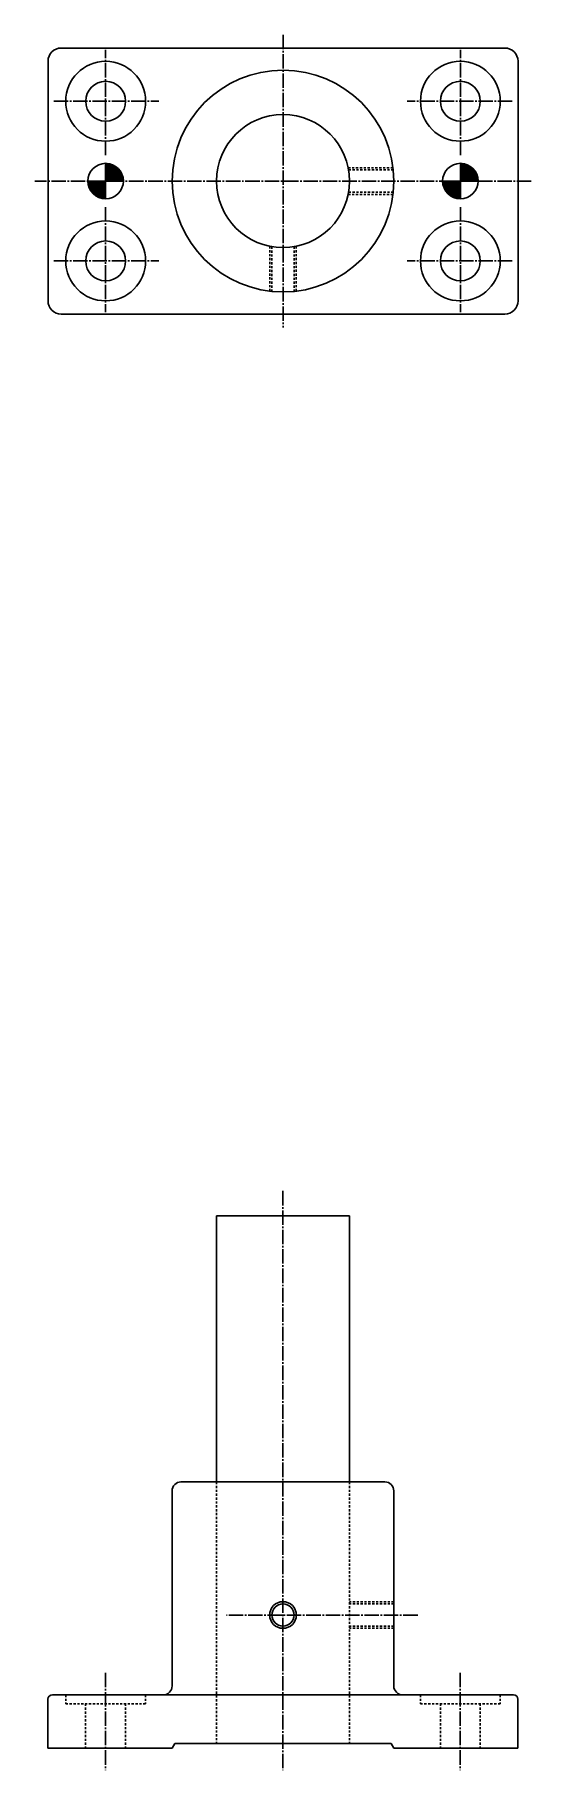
# Model space of a CAD drawing. Extents: x 43 to 633, y 40 to 644.
# Drawn here: x 521.3 to 633.3, y 252.6 to 643.9 of the extents above; entities outside this region: 2.
import ezdxf

# ---------------------------------------------------------------- set-up
doc = ezdxf.new("R2010")
doc.units = 0
doc.header["$LTSCALE"] = 0.25
doc.linetypes.add('CENTER', pattern=[17.5, 13, -1.5, 1.5, -1.5])
doc.linetypes.add('DASHED', pattern=[3.5, 2, -1.5])
doc.layers.get('0').update_dxf_attribs({"linetype": 'CONTINUOUS'})
doc.layers.add('CENTER', color=1, linetype='CENTER')
doc.styles.get("Standard").update_dxf_attribs({"font": 'txt', "bigfont": 'BIGFONT'})

msp = doc.modelspace()

# ---------------------------------------------------------------- linework, layer by layer
for p, q in [((524.31, 637.86), (524.31, 583.86)), ((627.31, 640.86), (527.31, 640.86)), ((630.31, 637.86), (630.31, 583.86)), ((537.31, 610.86), (537.31, 614.86)), ((537.31, 614.71), (538.38, 614.71)), ((537.31, 614.36), (539.24, 614.36)), ((617.31, 610.86), (617.31, 614.86)), ((617.31, 614.71), (618.38, 614.71)), ((617.31, 614.36), (619.24, 614.36)), ((537.31, 610.86), (533.31, 610.86)), ((533.32, 610.51), (537.31, 610.51)), ((537.31, 614.01), (539.77, 614.01)), ((537.31, 613.66), (540.16, 613.66)), ((537.31, 613.31), (540.47, 613.31)), ((537.31, 612.96), (540.71, 612.96)), ((537.31, 612.61), (540.9, 612.61)), ((537.31, 612.26), (541.05, 612.26)), ((537.31, 611.91), (541.17, 611.91)), ((537.31, 611.56), (541.24, 611.56)), ((537.31, 611.21), (541.29, 611.21)), ((537.31, 610.86), (541.31, 610.86)), ((537.31, 610.86), (541.31, 610.86)), ((537.31, 610.86), (537.31, 606.86)), ((617.31, 610.86), (613.31, 610.86)), ((613.32, 610.51), (617.31, 610.51)), ((617.31, 614.01), (619.77, 614.01)), ((617.31, 613.66), (620.16, 613.66)), ((617.31, 613.31), (620.47, 613.31)), ((617.31, 612.96), (620.71, 612.96)), ((617.31, 612.61), (620.9, 612.61)), ((617.31, 612.26), (621.05, 612.26)), ((617.31, 611.91), (621.17, 611.91)), ((617.31, 611.56), (621.24, 611.56)), ((617.31, 611.21), (621.29, 611.21)), ((617.31, 610.86), (621.31, 610.86)), ((617.31, 610.86), (621.31, 610.86)), ((617.31, 610.86), (617.31, 606.86)), ((533.37, 610.16), (537.31, 610.16)), ((533.45, 609.81), (537.31, 609.81)), ((533.56, 609.46), (537.31, 609.46)), ((533.71, 609.11), (537.31, 609.11)), ((533.9, 608.76), (537.31, 608.76)), ((534.14, 608.41), (537.31, 608.41)), ((534.45, 608.06), (537.31, 608.06)), ((534.84, 607.71), (537.31, 607.71)), ((535.37, 607.36), (537.31, 607.36)), ((536.21, 607.01), (537.31, 607.01)), ((613.37, 610.16), (617.31, 610.16)), ((613.45, 609.81), (617.31, 609.81)), ((613.56, 609.46), (617.31, 609.46)), ((613.71, 609.11), (617.31, 609.11)), ((613.9, 608.76), (617.31, 608.76)), ((614.14, 608.41), (617.31, 608.41)), ((614.45, 608.06), (617.31, 608.06)), ((614.84, 607.71), (617.31, 607.71)), ((615.37, 607.36), (617.31, 607.36)), ((616.21, 607.01), (617.31, 607.01)), ((580.31, 593.63), (580.31, 593.63)), ((580.31, 591.1), (580.31, 591.1)), ((627.31, 580.86), (527.31, 580.86)), ((562.3, 317.59), (562.3, 377.59)), ((562.3, 377.59), (592.3, 377.59)), ((592.3, 317.59), (592.3, 377.59)), ((554.3, 317.59), (600.3, 317.59)), ((552.3, 315.59), (552.3, 271.59)), ((602.3, 315.59), (602.3, 271.59)), ((524.3, 268.59), (524.3, 257.59)), ((525.3, 269.59), (629.3, 269.59)), ((630.3, 268.59), (630.3, 257.59)), ((552.3, 257.59), (552.88, 258.59)), ((552.88, 258.59), (601.73, 258.59)), ((601.73, 258.59), (602.3, 257.59)), ((524.3, 257.59), (552.3, 257.59)), ((602.3, 257.59), (630.3, 257.59))]:
    msp.add_line(p, q)
at = {"color": 3, "linetype": 'DASHED'}
for p, q in [((592, 613.86), (602.13, 613.86)), ((592.1, 613.36), (602.18, 613.36)), ((592, 607.86), (602.13, 607.86)), ((592.1, 608.36), (602.18, 608.36)), ((574.31, 596.16), (574.31, 586.04)), ((574.81, 596.07), (574.81, 585.98)), ((579.81, 596.07), (579.81, 585.98)), ((580.31, 596.16), (580.31, 586.04)), ((562.3, 317.59), (562.3, 258.59)), ((592.3, 317.59), (592.3, 258.59)), ((602.3, 290.59), (592.3, 290.59)), ((602.3, 290.09), (592.3, 290.09)), ((602.3, 285.09), (592.3, 285.09)), ((602.3, 284.59), (592.3, 284.59)), ((528.3, 269.59), (528.3, 267.59)), ((528.3, 267.59), (546.3, 267.59)), ((532.8, 267.59), (532.8, 257.59)), ((541.8, 267.59), (541.8, 257.59)), ((546.3, 269.59), (546.3, 267.59)), ((608.3, 269.59), (608.3, 267.59)), ((626.3, 267.59), (608.3, 267.59)), ((612.8, 267.59), (612.8, 257.59)), ((621.8, 267.59), (621.8, 257.59)), ((626.3, 269.59), (626.3, 267.59))]:
    msp.add_line(p, q, dxfattribs=at)
for centre, radius in [((537.31, 628.86), 9), ((617.31, 628.86), 9), ((577.31, 610.86), 25), ((537.31, 628.86), 4.5), ((617.31, 628.86), 4.5), ((577.31, 610.86), 15), ((537.31, 610.86), 4), ((617.31, 610.86), 4), ((537.31, 592.86), 9), ((617.31, 592.86), 9), ((537.31, 592.86), 4.5), ((617.31, 592.86), 4.5), ((577.3, 287.59), 2.5)]:
    msp.add_circle(centre, radius)
at = {"color": 3}
msp.add_circle((577.3, 287.59), 3, dxfattribs=at)
for centre, radius, start, end in [((527.31, 637.86), 3, 90, 180), ((627.31, 637.86), 3, 0, 90), ((527.31, 583.86), 3, 180, 270), ((627.31, 583.86), 3, 270, 0), ((554.3, 315.59), 2, 90, 180), ((600.3, 315.59), 2, 0, 90), ((550.3, 271.59), 2, 270, 0), ((604.3, 271.59), 2, 180, 270), ((525.3, 268.59), 1, 90, 180), ((629.3, 268.59), 1, 0, 90)]:
    msp.add_arc(centre, radius, start, end)
at = {"layer": 'CENTER', "color": 1, "linetype": 'CENTER'}
for p, q in [((577.31, 643.86), (577.31, 577.86)), ((537.31, 616.73), (537.31, 640.44)), ((617.31, 616.73), (617.31, 640.44)), ((525.59, 628.86), (549.31, 628.86)), ((629.02, 628.86), (605.3, 628.86)), ((633.31, 610.86), (521.31, 610.86)), ((537.31, 604.99), (537.31, 581.27)), ((617.31, 604.99), (617.31, 581.27)), ((525.59, 592.86), (549.31, 592.86)), ((629.02, 592.86), (605.3, 592.86)), ((577.3, 383.19), (577.3, 252.59)), ((607.68, 287.59), (564.57, 287.59)), ((537.3, 274.59), (537.3, 252.59)), ((617.3, 274.59), (617.3, 252.59))]:
    msp.add_line(p, q, dxfattribs=at)

# ---------------------------------------------------------------- texts
for s, p in [('MASPN 30-120', (40, 100)), ('MASPN30', (40, 40))]:
    msp.add_text(s, height=16).set_placement(p)

doc.saveas('drawing.dxf')
